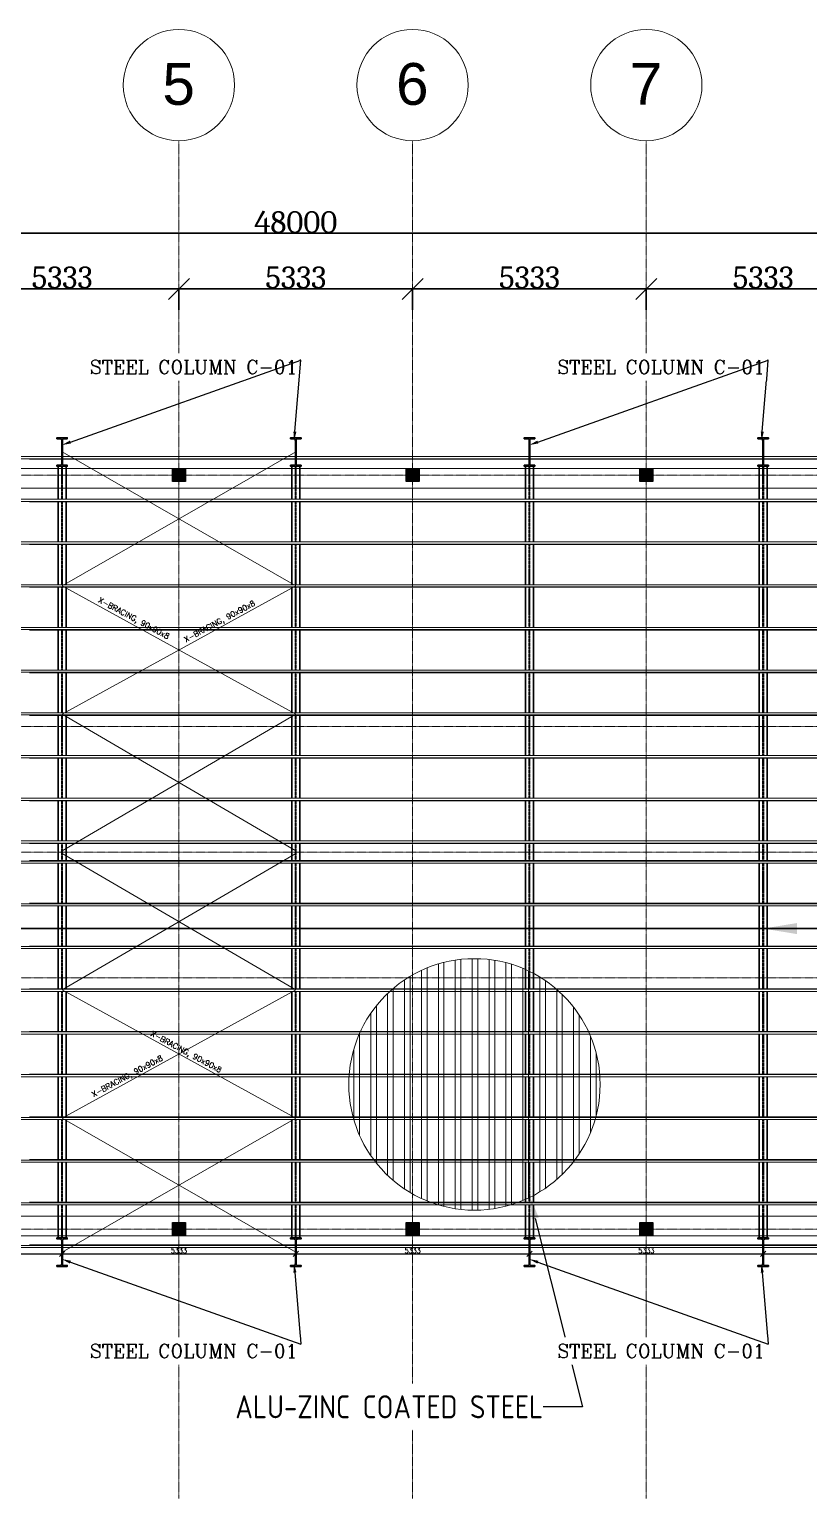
# Model space of a CAD drawing. Header units: millimetres. Extents: x -388065 to 2372687422, y -192755 to 667797.
# Drawn here: x 120981 to 138765, y -59399 to -25892 of the extents above; entities that cross this region are included whole.
import ezdxf
from ezdxf import colors
from ezdxf.entities.mleader import LeaderData, LeaderLine
from ezdxf.math import Vec2, Vec3

# ---------------------------------------------------------------- set-up
doc = ezdxf.new("R2010")
doc.units = ezdxf.units.MM
doc.linetypes.add('DASHED2', pattern=[0.375, 0.25, -0.125])
doc.linetypes.add('Grid Line 1_2_', pattern=[22.225, 12.7, -3.175, 3.175, -3.175])
for name, color, linetype, lineweight in [('A-ANNO-DIMS', 211, 'Continuous', 9), ('A-WALL', 113, 'Continuous', 9), ('BEAMS', 6, 'Continuous', 30), ('S-BEAM', 12, 'Continuous', 9), ('S-COLS', 52, 'Continuous', 9), ('S-GRID', 1, 'Continuous', 9), ('S-GRID-IDEN', 1, 'Continuous', 9), ('SLAB', 6, 'Continuous', 25), ('STR-STEEL_IN_SEC', 6, 'Continuous', 15), ('STR-TEXT', 7, 'Continuous', 9)]:
    doc.layers.add(name, color=color, linetype=linetype, lineweight=lineweight)
doc.layers.add('BEAM', color=3, linetype='DASHED2')
doc.styles.add('Arial', font='arial.ttf', dxfattribs={"height": 635})
doc.styles.add('Cambria_1', font='Cambria.ttf', dxfattribs={"height": 500})
doc.styles.add('DIM', font='ROMANS.SHX', dxfattribs={"width": 0.8})
doc.styles.add('MINA_MM_X-SEC', font='romans.shx', dxfattribs={"height": 125})
doc.styles.add('ROMANC', font='romanc', dxfattribs={"height": 0.3})
doc.dimstyles.new('D100-1-20', dxfattribs={"dimtxt": 50, "dimasz": 15, "dimexe": 10, "dimexo": 10, "dimgap": 15, "dimtad": 1, "dimdec": 0, "dimzin": 13, "dimdsep": 46, "dimtxsty": 'DIM', "dimblk1": 'OBLIQUE', "dimblk2": 'OBLIQUE', "dimsah": 1, "dimcen": 0, "dimdle": 10, "dimclrd": 8, "dimclre": 8, "dimclrt": 6, "dimadec": 0, "dimazin": 0, "dimtfac": 1, "dimtdec": 0, "dimtix": 1, "dimtmove": 2, "dimatfit": 3, "dimldrblk": 'OBLIQUE', "dimfxl": 1, "dimtolj": 1, "dimtzin": 13, "dimarcsym": 0})
doc.dimstyles.new('Linear_-_Cambria_2_5mm', dxfattribs={"dimscale": 304.8, "dimtxt": 500, "dimasz": 1.5625, "dimexe": 1.5625, "dimexo": 1.041667, "dimgap": 0, "dimtad": 1, "dimdec": 0, "dimzin": 0, "dimdsep": 46, "dimtxsty": 'Cambria_1', "dimblk1": 'OBLIQUE', "dimblk2": 'OBLIQUE', "dimsah": 1, "dimcen": 0.09, "dimdle": 1.5625, "dimazin": 0, "dimtfac": 1, "dimtdec": 0, "dimtix": 1, "dimtmove": 0, "dimatfit": 3, "dimfxl": 1, "dimtvp": 1, "dimtolj": 1, "dimtzin": 0, "dimarcsym": 2})

# ---------------------------------------------------------------- blocks, each defined once
blk = doc.blocks.new('L-Angles - CAE50x3-457353-Roof')
at = {"layer": 'S-BEAM'}
for p, q in [((35699, 31382), (-12481, 31382)), ((-12481, 31333), (35699, 31333)), ((8525, 31322), (5532, 31322)), ((11525, 31322), (8532, 31322)), ((14525, 31322), (11532, 31322)), ((17525, 31322), (14532, 31322)), ((20525, 31322), (17532, 31322)), ((23525, 31322), (20532, 31322))]:
    blk.add_line(p, q, dxfattribs=at)
blk = doc.blocks.new('Grid - Grid Head - Circle-14747-Furniture Plan')
at = {"layer": 'S-GRID-IDEN'}
blk.add_circle((0, 0), 6.35, dxfattribs=at)
blk = doc.blocks.new('_OBLIQUE')
at = {"color": 0, "linetype": 'ByBlock'}
blk.add_line((-0.5, -0.5), (0.5, 0.5), dxfattribs=at)
blk = doc.blocks.new('*D466')
at = {"layer": 'A-ANNO-DIMS', "color": 0, "lineweight": -2, "transparency": 16777216}
for p, q in [((114409, 13532), (120695, 13532)), ((114885, 13552), (114885, 13056)), ((120218, 13552), (120218, 13056))]:
    blk.add_line(p, q, dxfattribs=at)
at = {"layer": 'Defpoints', "color": 0, "transparency": 16777216}
for p in [(114885, 13869), (120218, 13869), (120218, 13532)]:
    blk.add_point(p, dxfattribs=at)
at = {"layer": 'A-ANNO-DIMS', "color": 0, "lineweight": -2, "transparency": 16777216, "xscale": 476.2499999999999, "yscale": 476.2499999999999, "zscale": 476.2499999999999, "rotation": 180}
blk.add_blockref('_OBLIQUE', (114885, 13532), dxfattribs=at)
at = {"layer": 'A-ANNO-DIMS', "color": 0, "lineweight": -2, "transparency": 16777216, "xscale": 476.2499999999999, "yscale": 476.2499999999999, "zscale": 476.2499999999999}
blk.add_blockref('_OBLIQUE', (120218, 13532), dxfattribs=at)
at = {"layer": 'A-ANNO-DIMS', "color": 0, "transparency": 16777216, "insert": (117552, 13794), "char_height": 500, "width": 1558.03, "attachment_point": 5, "style": 'Cambria_1'}
blk.add_mtext('\\A1;5333', dxfattribs=at)
blk = doc.blocks.new('*D467')
at = {"layer": 'A-ANNO-DIMS', "color": 0, "lineweight": -2, "transparency": 16777216}
for p, q in [((119742, 13532), (126028, 13532)), ((120218, 13552), (120218, 13056)), ((125552, 13552), (125552, 13056))]:
    blk.add_line(p, q, dxfattribs=at)
at = {"layer": 'Defpoints', "color": 0, "transparency": 16777216}
for p in [(120218, 13869), (125552, 13869), (125552, 13532)]:
    blk.add_point(p, dxfattribs=at)
at = {"layer": 'A-ANNO-DIMS', "color": 0, "lineweight": -2, "transparency": 16777216, "xscale": 476.2499999999999, "yscale": 476.2499999999999, "zscale": 476.2499999999999, "rotation": 180}
blk.add_blockref('_OBLIQUE', (120218, 13532), dxfattribs=at)
at = {"layer": 'A-ANNO-DIMS', "color": 0, "lineweight": -2, "transparency": 16777216, "xscale": 476.2499999999999, "yscale": 476.2499999999999, "zscale": 476.2499999999999}
blk.add_blockref('_OBLIQUE', (125552, 13532), dxfattribs=at)
at = {"layer": 'A-ANNO-DIMS', "color": 0, "transparency": 16777216, "insert": (122885, 13794), "char_height": 500, "width": 1558.03, "attachment_point": 5, "style": 'Cambria_1'}
blk.add_mtext('\\A1;5333', dxfattribs=at)
blk = doc.blocks.new('*D468')
at = {"layer": 'A-ANNO-DIMS', "color": 0, "lineweight": -2, "transparency": 16777216}
for p, q in [((125075, 13532), (131361, 13532)), ((125552, 13552), (125552, 13056)), ((130885, 13552), (130885, 13056))]:
    blk.add_line(p, q, dxfattribs=at)
at = {"layer": 'Defpoints', "color": 0, "transparency": 16777216}
for p in [(125552, 13869), (130885, 13869), (130885, 13532)]:
    blk.add_point(p, dxfattribs=at)
at = {"layer": 'A-ANNO-DIMS', "color": 0, "lineweight": -2, "transparency": 16777216, "xscale": 476.2499999999999, "yscale": 476.2499999999999, "zscale": 476.2499999999999, "rotation": 180}
blk.add_blockref('_OBLIQUE', (125552, 13532), dxfattribs=at)
at = {"layer": 'A-ANNO-DIMS', "color": 0, "lineweight": -2, "transparency": 16777216, "xscale": 476.2499999999999, "yscale": 476.2499999999999, "zscale": 476.2499999999999}
blk.add_blockref('_OBLIQUE', (130885, 13532), dxfattribs=at)
at = {"layer": 'A-ANNO-DIMS', "color": 0, "transparency": 16777216, "insert": (128218, 13794), "char_height": 500, "width": 1558.03, "attachment_point": 5, "style": 'Cambria_1'}
blk.add_mtext('\\A1;5333', dxfattribs=at)
blk = doc.blocks.new('*D469')
at = {"layer": 'A-ANNO-DIMS', "color": 0, "lineweight": -2, "transparency": 16777216}
for p, q in [((130409, 13532), (136694, 13532)), ((130885, 13552), (130885, 13056)), ((136218, 13552), (136218, 13056))]:
    blk.add_line(p, q, dxfattribs=at)
at = {"layer": 'Defpoints', "color": 0, "transparency": 16777216}
for p in [(130885, 13869), (136218, 13869), (136218, 13532)]:
    blk.add_point(p, dxfattribs=at)
at = {"layer": 'A-ANNO-DIMS', "color": 0, "lineweight": -2, "transparency": 16777216, "xscale": 476.2499999999999, "yscale": 476.2499999999999, "zscale": 476.2499999999999, "rotation": 180}
blk.add_blockref('_OBLIQUE', (130885, 13532), dxfattribs=at)
at = {"layer": 'A-ANNO-DIMS', "color": 0, "lineweight": -2, "transparency": 16777216, "xscale": 476.2499999999999, "yscale": 476.2499999999999, "zscale": 476.2499999999999}
blk.add_blockref('_OBLIQUE', (136218, 13532), dxfattribs=at)
at = {"layer": 'A-ANNO-DIMS', "color": 0, "transparency": 16777216, "insert": (133552, 13794), "char_height": 500, "width": 1558.03, "attachment_point": 5, "style": 'Cambria_1'}
blk.add_mtext('\\A1;5333', dxfattribs=at)
blk = doc.blocks.new('*D472')
at = {"layer": 'A-ANNO-DIMS', "color": 0, "lineweight": -2, "transparency": 16777216}
for p, q in [((98409, 14802), (147361, 14802)), ((98885, 14822), (98885, 14326)), ((146885, 14822), (146885, 14326))]:
    blk.add_line(p, q, dxfattribs=at)
at = {"layer": 'Defpoints', "color": 0, "transparency": 16777216}
for p in [(98885, 15139), (146885, 15139), (146885, 14802)]:
    blk.add_point(p, dxfattribs=at)
at = {"layer": 'A-ANNO-DIMS', "color": 0, "lineweight": -2, "transparency": 16777216, "xscale": 476.2499999999999, "yscale": 476.2499999999999, "zscale": 476.2499999999999, "rotation": 180}
blk.add_blockref('_OBLIQUE', (98885, 14802), dxfattribs=at)
at = {"layer": 'A-ANNO-DIMS', "color": 0, "lineweight": -2, "transparency": 16777216, "xscale": 476.2499999999999, "yscale": 476.2499999999999, "zscale": 476.2499999999999}
blk.add_blockref('_OBLIQUE', (146885, 14802), dxfattribs=at)
at = {"layer": 'A-ANNO-DIMS', "color": 0, "transparency": 16777216, "insert": (122885, 15055), "char_height": 500, "width": 2021.5, "attachment_point": 5, "style": 'Cambria_1'}
blk.add_mtext('\\A1;48000', dxfattribs=at)
blk = doc.blocks.new('jjjjhhhhh')
at = {"layer": 'S-COLS'}
for points in [[(120068, 9439), (120368, 9439), (120368, 9139), (120068, 9139)], [(125402, 9439), (125702, 9439), (125702, 9139), (125402, 9139)], [(130735, 9439), (131035, 9439), (131035, 9139), (130735, 9139)], [(120068, -7761), (120368, -7761), (120368, -8061), (120068, -8061)], [(125402, -7761), (125702, -7761), (125702, -8061), (125402, -8061)], [(130735, -7761), (131035, -7761), (131035, -8061), (130735, -8061)]]:
    blk.add_hatch(color=256, dxfattribs=at).paths.add_polyline_path(points)
blk.add_hatch(color=256, dxfattribs=at).paths.add_polyline_path([(130735, 9139), (131035, 9139), (131035, 9439), (130735, 9439), (130735, 9414)], flags=0)
at = {"layer": 'A-WALL'}
for p, q in [((130735, 9139), (130735, 9439)), ((131035, 9439), (131035, 9139)), ((131035, 9139), (130735, 9139))]:
    blk.add_line(p, q, dxfattribs=at)
at = {"layer": 'S-COLS', "lineweight": 15}
for p, q in [((120368, 9439), (120068, 9439)), ((120068, 9439), (120068, 9139)), ((120368, 9139), (120368, 9439)), ((120368, 9139), (120368, 9439)), ((125702, 9439), (125402, 9439)), ((125402, 9439), (125402, 9139)), ((125702, 9139), (125702, 9439)), ((125702, 9139), (125702, 9439)), ((131035, 9439), (130735, 9439)), ((131035, 9139), (131035, 9439)), ((120068, 9139), (120368, 9139)), ((125402, 9139), (125702, 9139)), ((120368, -7761), (120068, -7761)), ((120068, -7761), (120068, -8061)), ((120368, -8061), (120368, -7761)), ((120368, -8061), (120368, -7761)), ((125702, -7761), (125402, -7761)), ((125402, -7761), (125402, -8061)), ((125702, -8061), (125702, -7761)), ((125702, -8061), (125702, -7761)), ((131035, -7761), (130735, -7761)), ((130735, -7761), (130735, -8061)), ((131035, -8061), (131035, -7761)), ((131035, -8061), (131035, -7761)), ((120068, -8061), (120368, -8061)), ((125402, -8061), (125702, -8061)), ((130735, -8061), (131035, -8061))]:
    blk.add_line(p, q, dxfattribs=at)
at = {"layer": 'S-COLS'}
for p, q in [((130735, 9439), (130735, 9414)), ((130735, 9414), (130735, 9139)), ((131035, 9414), (131035, 9439)), ((131035, 9139), (131035, 9414)), ((130735, 9139), (131035, 9139))]:
    blk.add_line(p, q, dxfattribs=at)
at = {"layer": 'SLAB'}
for points in [[(120068, 9439), (120368, 9439), (120368, 9139), (120068, 9139)], [(125402, 9439), (125702, 9439), (125702, 9139), (125402, 9139)], [(130735, 9439), (131035, 9439), (131035, 9139), (130735, 9139)], [(120068, -7761), (120368, -7761), (120368, -8061), (120068, -8061)], [(125402, -7761), (125702, -7761), (125702, -8061), (125402, -8061)], [(130735, -7761), (131035, -7761), (131035, -8061), (130735, -8061)]]:
    blk.add_lwpolyline(points, close=True, dxfattribs=at)
blk = doc.blocks.new('kkkdsds')
at = {"layer": 'STR-STEEL_IN_SEC', "ltscale": 10}
h = blk.add_hatch(dxfattribs=at)
h.set_pattern_fill('ANSI32', color=256, scale=13.5, angle=45)
h.set_pattern_definition([(90, (598678.83, -148587.66), (-128.5875, 0), []), (90, (598721.69, -148544.8), (-128.5875, 0), [])])
edge = h.paths.add_edge_path()
edge.add_arc((686070, -152749), 956, 0, 360)
blk.add_circle((686070, -152749), 956, dxfattribs=at)
blk = doc.blocks.new('IPE 400')
at = {"layer": 'BEAMS'}
for points in [[(108971, -36608), (108971, -35854)], [(109151, -36608), (109151, -35854)], [(108971, -37582), (108971, -36668)], [(109151, -37582), (109151, -36668)], [(108971, -38556), (108971, -37642)], [(109151, -38556), (109151, -37642)], [(108971, -39530), (108971, -38616)], [(109151, -39530), (109151, -38616)], [(108971, -40504), (108971, -39590)], [(109151, -40504), (109151, -39590)], [(108971, -41478), (108971, -40564)], [(109151, -41478), (109151, -40564)], [(108971, -42452), (108971, -41538)], [(109151, -42452), (109151, -41538)], [(108971, -43426), (108971, -42512)], [(109151, -43426), (109151, -42512)], [(108971, -44400), (108971, -43486)], [(109151, -44400), (109151, -43486)], [(108971, -44848), (108971, -44460)], [(109151, -44848), (109151, -44460)], [(108971, -45823), (108971, -44908)], [(109151, -45823), (109151, -44908)], [(108971, -46797), (108971, -45882)], [(109151, -46797), (109151, -45882)], [(108971, -47771), (108971, -46857)], [(109151, -47771), (109151, -46857)], [(108971, -48745), (108971, -47831)], [(109151, -48745), (109151, -47831)], [(108971, -49719), (108971, -48805)], [(109151, -49719), (109151, -48805)], [(108971, -50693), (108971, -49779)], [(109151, -50693), (109151, -49779)], [(108971, -51667), (108971, -50753)], [(109151, -51667), (109151, -50753)], [(108971, -52641), (108971, -51727)], [(109151, -52641), (109151, -51727)], [(108971, -53454), (108971, -52701)], [(109151, -53454), (109151, -52701)]]:
    blk.add_lwpolyline(points, dxfattribs=at)
at = {"layer": 'BEAMS', "linetype": 'DASHED2'}
for points in [[(109056, -36608), (109056, -35854)], [(109065, -36608), (109065, -35854)], [(109056, -37582), (109056, -36668)], [(109065, -37582), (109065, -36668)], [(109056, -38556), (109056, -37642)], [(109065, -38556), (109065, -37642)], [(109056, -39530), (109056, -38616)], [(109065, -39530), (109065, -38616)], [(109056, -40504), (109056, -39590)], [(109065, -40504), (109065, -39590)], [(109056, -41478), (109056, -40564)], [(109065, -41478), (109065, -40564)], [(109056, -42452), (109056, -41538)], [(109065, -42452), (109065, -41538)], [(109056, -43426), (109056, -42512)], [(109065, -43426), (109065, -42512)], [(109056, -44400), (109056, -43486)], [(109065, -44400), (109065, -43486)], [(109056, -44848), (109056, -44460)], [(109065, -44848), (109065, -44460)], [(109056, -45823), (109056, -44908)], [(109065, -45823), (109065, -44908)], [(109056, -46797), (109056, -45882)], [(109065, -46797), (109065, -45882)], [(109056, -47771), (109056, -46857)], [(109065, -47771), (109065, -46857)], [(109056, -48745), (109056, -47831)], [(109065, -48745), (109065, -47831)], [(109056, -49719), (109056, -48805)], [(109065, -49719), (109065, -48805)], [(109056, -50693), (109056, -49779)], [(109065, -50693), (109065, -49779)], [(109056, -51667), (109056, -50753)], [(109065, -51667), (109065, -50753)], [(109056, -52641), (109056, -51727)], [(109065, -52641), (109065, -51727)], [(109056, -53454), (109056, -52701)], [(109065, -53454), (109065, -52701)]]:
    blk.add_lwpolyline(points, dxfattribs=at)
blk = doc.blocks.new('*D265')
at = {"layer": 'BEAMS', "color": 8, "lineweight": -3, "transparency": 16777216}
blk.add_line((116384, -53818), (121737, -53818), dxfattribs=at)
at = {"layer": 'BEAMS', "color": 8, "lineweight": -2, "transparency": 16777216}
for p, q in [((116394, -53764), (116394, -53828)), ((121727, -53764), (121727, -53828))]:
    blk.add_line(p, q, dxfattribs=at)
at = {"layer": 'Defpoints', "color": 0, "transparency": 16777216}
for p in [(116394, -53754), (121727, -53754), (121727, -53818)]:
    blk.add_point(p, dxfattribs=at)
at = {"layer": 'BEAMS', "color": 8, "lineweight": -3, "transparency": 16777216, "xscale": 120, "yscale": 120, "zscale": 120, "rotation": 180}
blk.add_blockref('_OBLIQUE', (116394, -53818), dxfattribs=at)
at = {"layer": 'BEAMS', "color": 8, "lineweight": -3, "transparency": 16777216, "xscale": 120, "yscale": 120, "zscale": 120}
blk.add_blockref('_OBLIQUE', (121727, -53818), dxfattribs=at)
at = {"layer": 'BEAMS', "color": 6, "transparency": 16777216, "insert": (119061, -53743), "char_height": 120, "attachment_point": 5, "style": 'DIM'}
blk.add_mtext('\\A1;5333', dxfattribs=at)
blk = doc.blocks.new('*D266')
at = {"layer": 'BEAMS', "color": 8, "lineweight": -3, "transparency": 16777216}
blk.add_line((121717, -53818), (127071, -53818), dxfattribs=at)
at = {"layer": 'BEAMS', "color": 8, "lineweight": -2, "transparency": 16777216}
for p, q in [((121727, -53764), (121727, -53828)), ((127061, -53764), (127061, -53828))]:
    blk.add_line(p, q, dxfattribs=at)
at = {"layer": 'Defpoints', "color": 0, "transparency": 16777216}
for p in [(121727, -53754), (127061, -53754), (127061, -53818)]:
    blk.add_point(p, dxfattribs=at)
at = {"layer": 'BEAMS', "color": 8, "lineweight": -3, "transparency": 16777216, "xscale": 120, "yscale": 120, "zscale": 120, "rotation": 180}
blk.add_blockref('_OBLIQUE', (121727, -53818), dxfattribs=at)
at = {"layer": 'BEAMS', "color": 8, "lineweight": -3, "transparency": 16777216, "xscale": 120, "yscale": 120, "zscale": 120}
blk.add_blockref('_OBLIQUE', (127061, -53818), dxfattribs=at)
at = {"layer": 'BEAMS', "color": 6, "transparency": 16777216, "insert": (124394, -53743), "char_height": 120, "attachment_point": 5, "style": 'DIM'}
blk.add_mtext('\\A1;5333', dxfattribs=at)
blk = doc.blocks.new('*D267')
at = {"layer": 'BEAMS', "color": 8, "lineweight": -3, "transparency": 16777216}
blk.add_line((127051, -53818), (132404, -53818), dxfattribs=at)
at = {"layer": 'BEAMS', "color": 8, "lineweight": -2, "transparency": 16777216}
for p, q in [((127061, -53764), (127061, -53828)), ((132394, -53764), (132394, -53828))]:
    blk.add_line(p, q, dxfattribs=at)
at = {"layer": 'Defpoints', "color": 0, "transparency": 16777216}
for p in [(127061, -53754), (132394, -53754), (132394, -53818)]:
    blk.add_point(p, dxfattribs=at)
at = {"layer": 'BEAMS', "color": 8, "lineweight": -3, "transparency": 16777216, "xscale": 120, "yscale": 120, "zscale": 120, "rotation": 180}
blk.add_blockref('_OBLIQUE', (127061, -53818), dxfattribs=at)
at = {"layer": 'BEAMS', "color": 8, "lineweight": -3, "transparency": 16777216, "xscale": 120, "yscale": 120, "zscale": 120}
blk.add_blockref('_OBLIQUE', (132394, -53818), dxfattribs=at)
at = {"layer": 'BEAMS', "color": 6, "transparency": 16777216, "insert": (129727, -53743), "char_height": 120, "attachment_point": 5, "style": 'DIM'}
blk.add_mtext('\\A1;5333', dxfattribs=at)
blk = doc.blocks.new('*D268')
at = {"layer": 'BEAMS', "color": 8, "lineweight": -3, "transparency": 16777216}
blk.add_line((132384, -53818), (137737, -53818), dxfattribs=at)
at = {"layer": 'BEAMS', "color": 8, "lineweight": -2, "transparency": 16777216}
for p, q in [((132394, -53764), (132394, -53828)), ((137727, -53764), (137727, -53828))]:
    blk.add_line(p, q, dxfattribs=at)
at = {"layer": 'Defpoints', "color": 0, "transparency": 16777216}
for p in [(132394, -53754), (137727, -53754), (137727, -53818)]:
    blk.add_point(p, dxfattribs=at)
at = {"layer": 'BEAMS', "color": 8, "lineweight": -3, "transparency": 16777216, "xscale": 120, "yscale": 120, "zscale": 120, "rotation": 180}
blk.add_blockref('_OBLIQUE', (132394, -53818), dxfattribs=at)
at = {"layer": 'BEAMS', "color": 8, "lineweight": -3, "transparency": 16777216, "xscale": 120, "yscale": 120, "zscale": 120}
blk.add_blockref('_OBLIQUE', (137727, -53818), dxfattribs=at)
at = {"layer": 'BEAMS', "color": 6, "transparency": 16777216, "insert": (135061, -53743), "char_height": 120, "attachment_point": 5, "style": 'DIM'}
blk.add_mtext('\\A1;5333', dxfattribs=at)
blk = doc.blocks.new('*D269')
at = {"layer": 'BEAMS', "color": 8, "lineweight": -3, "transparency": 16777216}
blk.add_line((137717, -53818), (143071, -53818), dxfattribs=at)
at = {"layer": 'BEAMS', "color": 8, "lineweight": -2, "transparency": 16777216}
for p, q in [((137727, -53764), (137727, -53828)), ((143061, -53764), (143061, -53828))]:
    blk.add_line(p, q, dxfattribs=at)
at = {"layer": 'Defpoints', "color": 0, "transparency": 16777216}
for p in [(137727, -53754), (143061, -53754), (143061, -53818)]:
    blk.add_point(p, dxfattribs=at)
at = {"layer": 'BEAMS', "color": 8, "lineweight": -3, "transparency": 16777216, "xscale": 120, "yscale": 120, "zscale": 120, "rotation": 180}
blk.add_blockref('_OBLIQUE', (137727, -53818), dxfattribs=at)
at = {"layer": 'BEAMS', "color": 8, "lineweight": -3, "transparency": 16777216, "xscale": 120, "yscale": 120, "zscale": 120}
blk.add_blockref('_OBLIQUE', (143061, -53818), dxfattribs=at)
at = {"layer": 'BEAMS', "color": 6, "transparency": 16777216, "insert": (140394, -53743), "char_height": 120, "attachment_point": 5, "style": 'DIM'}
blk.add_mtext('\\A1;5334', dxfattribs=at)
blk = doc.blocks.new('jjhjh')
at = {"layer": 'S-GRID', "color": 3, "linetype": 'Grid Line 1_2_'}
for p, q in [((120218.4, 16912.2), (120218.4, -14055.5)), ((125551.7, 16912.2), (125551.7, -14055.5)), ((130885.1, 16912.2), (130885.1, -14055.5)), ((149594.5, 9289.3), (93146.8, 9289.3)), ((149594.5, 3556), (93146.8, 3556)), ((149594.5, 689.3), (93146.8, 689.3)), ((149594.5, -2177.4), (93146.8, -2177.4)), ((149594.5, -7910.7), (93146.8, -7910.7))]:
    blk.add_line(p, q, dxfattribs=at)
at = {"layer": 'S-GRID-IDEN', "color": 3, "xscale": 199.9999999999999, "yscale": 199.9999999999999, "zscale": 199.9999999999999, "rotation": 180}
for p in [(120218.4, 18182.2), (125551.7, 18182.2), (130885.1, 18182.2)]:
    blk.add_blockref('Grid - Grid Head - Circle-14747-Furniture Plan', p, dxfattribs=at)
at = {"layer": 'S-GRID-IDEN', "color": 3, "char_height": 952.5, "width": 897.89, "attachment_point": 1, "style": 'Arial'}
for s, insert in [('5', (119841.6, 18684)), ('6', (125175, 18684)), ('7', (130508.3, 18684))]:
    blk.add_mtext(s, dxfattribs=dict(at, insert=insert))
at = {"layer": 'A-ANNO-DIMS'}
for base, p1, p2, override, picture, middle in [((146885.1, 14802.3), (98885.1, 15139.1), (146885.1, 15139.1), {"dimpost": '<>', "dimfxl": 48000}, '*D472', (122885.1, 15055.2)), ((120218.4, 13532.3), (114885.1, 13869.1), (120218.4, 13869.1), {"dimpost": '<>', "dimfxl": 5333.333}, '*D466', (117551.7, 13794.2)), ((125551.7, 13532.3), (120218.4, 13869.1), (125551.7, 13869.1), {"dimpost": '<>', "dimfxl": 5333.333}, '*D467', (122885.1, 13794.2)), ((130885.1, 13532.3), (125551.7, 13869.1), (130885.1, 13869.1), {"dimpost": '<>', "dimfxl": 5333.333}, '*D468', (128218.4, 13794.2)), ((136218.1, 13532.3), (130885.1, 13869.1), (136218.1, 13869.1), {"dimpost": '<>', "dimfxl": 5333}, '*D469', (133551.6, 13794.2))]:
    dim = blk.add_linear_dim(base=base, p1=p1, p2=p2, dimstyle='Linear_-_Cambria_2_5mm', override=override, dxfattribs=at)
    dim.commit()
    dim.dimension.update_dxf_attribs({"geometry": picture, "text_midpoint": middle})

msp = doc.modelspace()

# ---------------------------------------------------------------- linework, layer by layer
at = {"layer": 'A-WALL'}
for p, q in [((102910.7603, -35904.4213), (150760.7603, -35904.4213)), ((150760.7603, -36354.4213), (103360.7603, -36354.4213)), ((103360.7603, -52954.4213), (150910.7603, -52954.4213)), ((150760.7603, -53404.4213), (102910.7603, -53404.4213))]:
    msp.add_line(p, q, dxfattribs=at)
at = {"layer": 'BEAMS'}
for points in [[(121686.3088, -35832.4838, 0.4142135624), (121720.4338, -35798.3588), (121720.4338, -35260.4838, 0.4142135624), (121686.3088, -35226.3588), (121608.2547, -35226.3588), (121608.2547, -35204.4213), (121846.588, -35204.4213), (121846.588, -35226.3588), (121768.5338, -35226.3588, 0.4142135624), (121734.4088, -35260.4838), (121734.4088, -35798.3588, 0.4142135624), (121768.5338, -35832.4838), (121846.588, -35832.4838), (121846.588, -35854.4213), (121608.2547, -35854.4213), (121608.2547, -35832.4838)], [(127019.6418, -35832.4838, 0.4142135624), (127053.7668, -35798.3588), (127053.7668, -35260.4838, 0.4142135624), (127019.6418, -35226.3588), (126941.5877, -35226.3588), (126941.5877, -35204.4213), (127179.921, -35204.4213), (127179.921, -35226.3588), (127101.8668, -35226.3588, 0.4142135624), (127067.7418, -35260.4838), (127067.7418, -35798.3588, 0.4142135624), (127101.8668, -35832.4838), (127179.921, -35832.4838), (127179.921, -35854.4213), (126941.5877, -35854.4213), (126941.5877, -35832.4838)], [(132352.9748, -35832.4838, 0.4142135624), (132387.0998, -35798.3588), (132387.0998, -35260.4838, 0.4142135624), (132352.9748, -35226.3588), (132274.9207, -35226.3588), (132274.9207, -35204.4213), (132513.254, -35204.4213), (132513.254, -35226.3588), (132435.1998, -35226.3588, 0.4142135624), (132401.0748, -35260.4838), (132401.0748, -35798.3588, 0.4142135624), (132435.1998, -35832.4838), (132513.254, -35832.4838), (132513.254, -35854.4213), (132274.9207, -35854.4213), (132274.9207, -35832.4838)], [(137685.9748, -35832.4838, 0.4142135624), (137720.0998, -35798.3588), (137720.0998, -35260.4838, 0.4142135624), (137685.9748, -35226.3588), (137607.9207, -35226.3588), (137607.9207, -35204.4213), (137846.254, -35204.4213), (137846.254, -35226.3588), (137768.1998, -35226.3588, 0.4142135624), (137734.0748, -35260.4838), (137734.0748, -35798.3588, 0.4142135624), (137768.1998, -35832.4838), (137846.254, -35832.4838), (137846.254, -35854.4213), (137607.9207, -35854.4213), (137607.9207, -35832.4838)]]:
    msp.add_lwpolyline(points, format="xyb", close=True, dxfattribs=at)

# ---------------------------------------------------------------- block references
at = {"layer": 'BEAM', "color": 2, "lineweight": -2, "xscale": 3, "yscale": 3, "zscale": 3}
msp.add_blockref('kkkdsds', (-1927071.6319, 408293.8728), dxfattribs=at)
at = {"layer": 'BEAMS'}
for name, p in [('jjhjh', (4175.7015, -45343.7216)), ('jjjjhhhhh', (4175.6985, -45343.7216))]:
    msp.add_blockref(name, p, dxfattribs=at)
at = {"layer": 'S-BEAM'}
for p in [(115452.0813, -67015.7212), (115452.0813, -67989.8064), (115452.0813, -68963.8916), (115452.0813, -69937.9768), (115452.0813, -70912.062), (115452.0813, -71886.1473), (115452.0813, -72860.2325), (115452.0813, -73834.3177), (115452.0813, -74808.4029), (115452.0813, -75782.4881)]:
    msp.add_blockref('L-Angles - CAE50x3-457353-Roof', p, dxfattribs=at)
at = {"layer": 'S-BEAM', "xscale": -1, "rotation": 180}
for p in [(115452.0813, -13526.3544), (115452.0813, -14500.4396)]:
    msp.add_blockref('L-Angles - CAE50x3-457353-Roof', p, dxfattribs=at)

# ---------------------------------------------------------------- texts
at = {"layer": 'STR-TEXT', "color": 7, "ltscale": 10, "char_height": 125, "width": 2065.322442, "attachment_point": 5, "style": 'MINA_MM_X-SEC'}
for insert, rotation in [((123358.288, -39336.1475), 331.79652623), ((125328.5371, -39406.5813), 28.20347377)]:
    msp.add_mtext('\\A1;X-BRACING, 90x90x8', dxfattribs=dict(at, insert=insert, rotation=rotation))

# ---------------------------------------------------------------- next in the draw order: leaders
at = {"color": 3, "lineweight": 25}
ml = msp.add_multileader_mtext('Standard', dxfattribs=at)
ml.set_content('STEEL COLUMN C-01', color=3, style='ROMANC')
ml.set_leader_properties()
ml.build(insert=Vec2(0, 0))
ml.multileader.update_dxf_attribs({"has_text_frame": 1, "text_right_attachment_type": 0, "dogleg_length": 22.4749, "arrow_head_size": 210, "scale": 7})
ctx = ml.context
ctx.base_point, ctx.scale, ctx.char_height, ctx.arrow_head_size, ctx.landing_gap_size, ctx.plane_origin = Vec3(121793.9432, -33590.8638), 7, 315, 210, 56, Vec3(121019.3443, -34810.6458)
ctx.right_attachment, ctx.text_align_type = 0, 2
notes = []
notes.append((ctx, [(1, (1, 1, 0), (127178.4181, -33433.3638), (-1, 0), 22.4749, [(1, [(121720.9713, -35372.1158)], 0, []), (0, [(127022.8043, -35274.6713)], 0, [])])]))
ctx.mtext.insert, ctx.mtext.alignment, ctx.mtext.flow_direction = Vec3(127099.9432, -33433.3638), 3, 5
ctx.mtext.has_bg_fill, ctx.mtext.bg_color, ctx.mtext.bg_scale_factor, ctx.mtext.bg_transparency, ctx.mtext.use_window_bg_color = 1, -1027028792, 1.5, 0, 1
ml = msp.add_multileader_mtext('Standard', dxfattribs=at)
ml.set_content('STEEL COLUMN C-01', color=3, style='ROMANC')
ml.set_leader_properties()
ml.build(insert=Vec2(0, 0))
ml.multileader.update_dxf_attribs({"has_text_frame": 1, "text_right_attachment_type": 0, "dogleg_length": 22.4749, "arrow_head_size": 210, "scale": 7})
ctx = ml.context
ctx.base_point, ctx.scale, ctx.char_height, ctx.arrow_head_size, ctx.landing_gap_size, ctx.plane_origin = Vec3(132460.6092, -33590.8638), 7, 315, 210, 56, Vec3(131686.0103, -34810.6458)
ctx.right_attachment, ctx.text_align_type = 0, 2
notes.append((ctx, [(1, (1, 1, 0), (137845.0841, -33433.3638), (-1, 0), 22.4749, [(1, [(132387.6373, -35372.1158)], 0, []), (0, [(137689.4703, -35274.6713)], 0, [])])]))
ctx.mtext.insert, ctx.mtext.alignment, ctx.mtext.flow_direction = Vec3(137766.6092, -33433.3638), 3, 5
ctx.mtext.has_bg_fill, ctx.mtext.bg_color, ctx.mtext.bg_scale_factor, ctx.mtext.bg_transparency, ctx.mtext.use_window_bg_color = 1, -1027028792, 1.5, 0, 1
at = {"layer": 'BEAMS', "color": 4, "lineweight": -2, "ltscale": 2000}
ml = msp.add_multileader_mtext('Standard', dxfattribs=at)
ml.set_content('IPE400 RAFTER {\\Fromanc|c0;\\C3;@5333mm}', color=4)
ml.set_leader_properties()
ml.build(insert=Vec2(0, 0))
ml.multileader.update_dxf_attribs({"has_text_frame": 1, "dogleg_length": 0.36, "arrow_head_size": 770, "scale": 2200})
ctx = ml.context
ctx.base_point, ctx.scale, ctx.char_height, ctx.arrow_head_size, ctx.landing_gap_size, ctx.plane_origin, ctx.plane_x_axis, ctx.plane_y_axis = Vec3(152783.9367, -60343.6102), 2200, 594, 770, 198, Vec3(161962.8789, -46418.1854), Vec3(0, 1), Vec3(-1, 0)
ctx.text_align_type = 2
notes.append((ctx, [(1, (1, 1, 0), (152783.9367, -46398.753), (0, -1), 792, [(16, [(137731.7202, -46398.753), (143056.4533, -46398.753), (148389.7863, -46398.753), (132398.3872, -46398.753), (127060.7543, -46398.753), (121731.7212, -46398.753), (111065.0552, -46398.753), (111065.0552, -46398.753), (116398.7212, -46398.753), (105723.1223, -46398.753)], 0, [])])]))
ctx.mtext.insert, ctx.mtext.text_direction, ctx.mtext.rotation, ctx.mtext.alignment, ctx.mtext.flow_direction = Vec3(152486.9367, -47388.753), Vec3(0, 1), 1.5707963268, 3, 5
ctx.mtext.has_bg_fill, ctx.mtext.bg_color, ctx.mtext.bg_scale_factor, ctx.mtext.bg_transparency, ctx.mtext.use_window_bg_color = 1, -1027028792, 1.5, 0, 1
for ctx, leaders in notes:
    for number, flags, end, landing, length, lines in leaders:
        leader = LeaderData()
        leader.index, (leader.has_last_leader_line, leader.has_dogleg_vector, leader.attachment_direction) = number, flags
        leader.last_leader_point, leader.dogleg_vector, leader.dogleg_length = Vec3(end), Vec3(landing), length
        for number, points, colour, breaks in lines:
            line = LeaderLine()
            line.index, line.vertices, line.color, line.breaks = number, Vec3.list(points), colors.encode_raw_color(colour), breaks
            leader.lines.append(line)
        ctx.leaders.append(leader)

# ---------------------------------------------------------------- next in the draw order: linework, layer by layer
at = {"layer": 'STR-STEEL_IN_SEC'}
for points in [[(121728.0123, -44625.2728), (127060.5289, -41509.7879), (121726.2933, -38583.0126), (127060.7573, -35529.4213)], [(127060.1663, -44625.2728), (121727.6498, -41509.7879), (127061.8854, -38583.0126), (121727.4213, -35529.4213)]]:
    msp.add_lwpolyline(points, dxfattribs=at)

# ---------------------------------------------------------------- next in the draw order: block references
at = {"layer": 'BEAMS'}
for p in [(12666.667, 0), (18000, 0), (28666.333, 0)]:
    msp.add_blockref('IPE 400', p, dxfattribs=at)
at = {"layer": 'S-BEAM', "xscale": -1, "rotation": 180}
for p in [(115452.0813, -15474.5248), (115452.0813, -16448.6101), (115452.0813, -17422.6953), (115452.0813, -18396.7805), (115452.0813, -19370.8657), (115452.0813, -20344.9509), (115452.0813, -21319.0362), (115452.0813, -22293.1214)]:
    msp.add_blockref('L-Angles - CAE50x3-457353-Roof', p, dxfattribs=at)

# ---------------------------------------------------------------- next in the draw order: texts
at = {"layer": 'STR-TEXT', "color": 7, "ltscale": 10, "char_height": 125, "width": 2065.322442, "attachment_point": 5, "style": 'MINA_MM_X-SEC'}
for insert, rotation in [((124550.6982, -49224.1876), 331.79652623), ((123221.6602, -49778.8398), 28.20347377)]:
    msp.add_mtext('\\A1;X-BRACING, 90x90x8', dxfattribs=dict(at, insert=insert, rotation=rotation))

# ---------------------------------------------------------------- next in the draw order: dimensions: what is measured, and where the dimension line sits
at = {"layer": 'BEAMS'}
for base, p1, p2, picture, middle in [((121727.4213, -53818.0836), (116394.0883, -53754.4213), (121727.4213, -53754.4213), '*D265', (119060.7548, -53743.0836)), ((143060.7533, -53818.0836), (137727.0873, -53754.4213), (143060.7533, -53754.4213), '*D269', (140393.9203, -53743.0836))]:
    dim = msp.add_linear_dim(base=base, p1=p1, p2=p2, dimstyle='D100-1-20', override={"dimtxt": 120, "dimasz": 120, "dimlwd": 65533}, dxfattribs=at)
    dim.commit()
    dim.dimension.update_dxf_attribs({"geometry": picture, "text_midpoint": middle})

# ---------------------------------------------------------------- next in the draw order: leaders
at = {"layer": 'BEAMS', "color": 7, "lineweight": -2, "ltscale": 2000}
ml = msp.add_multileader_mtext('Standard', dxfattribs=at)
ml.set_content('\\A1;{\\Fdim|c0;\\C7;ALU-ZINC COATED STEEL}', color=1)
ml.set_leader_properties()
ml.build(insert=Vec2(0, 0))
ml.multileader.update_dxf_attribs({"dogleg_length": 0.36, "arrow_head_size": 500, "scale": 2500})
ctx = ml.context
ctx.base_point, ctx.scale, ctx.char_height, ctx.arrow_head_size, ctx.landing_gap_size, ctx.plane_origin = Vec3(122730.527, -57304.9525), 2500, 525, 500, 0, Vec3(123938.7187, -49059.0656)
ctx.text_align_type = 2
notes = []
notes.append((ctx, [(1, (1, 1, 0), (133605.527, -57304.9525), (-1, 0), 900, [(0, [(132405.519, -52524.0977)], 0, [])])]))
ctx.mtext.insert, ctx.mtext.alignment, ctx.mtext.line_spacing_factor, ctx.mtext.flow_direction = Vec3(132705.527, -57042.4525), 3, 0.392157, 5
ctx.mtext.has_bg_fill, ctx.mtext.bg_color, ctx.mtext.bg_scale_factor, ctx.mtext.bg_transparency, ctx.mtext.use_window_bg_color = 1, -1027028792, 1.5, 0, 1
for ctx, leaders in notes:
    for number, flags, end, landing, length, lines in leaders:
        leader = LeaderData()
        leader.index, (leader.has_last_leader_line, leader.has_dogleg_vector, leader.attachment_direction) = number, flags
        leader.last_leader_point, leader.dogleg_vector, leader.dogleg_length = Vec3(end), Vec3(landing), length
        for number, points, colour, breaks in lines:
            line = LeaderLine()
            line.index, line.vertices, line.color, line.breaks = number, Vec3.list(points), colors.encode_raw_color(colour), breaks
            leader.lines.append(line)
        ctx.leaders.append(leader)

# ---------------------------------------------------------------- next in the draw order: block references
at = {"layer": 'BEAMS'}
msp.add_blockref('IPE 400', (23333.333, 0), dxfattribs=at)

# ---------------------------------------------------------------- next in the draw order: dimensions: what is measured, and where the dimension line sits
for base, p1, p2, picture, middle in [((127060.7543, -53818.0836), (121727.4213, -53754.4213), (127060.7543, -53754.4213), '*D266', (124394.0878, -53743.0836)), ((132394.0873, -53818.0836), (127060.7543, -53754.4213), (132394.0873, -53754.4213), '*D267', (129727.4208, -53743.0836)), ((137727.0873, -53818.0836), (132394.0873, -53754.4213), (137727.0873, -53754.4213), '*D268', (135060.5873, -53743.0836))]:
    dim = msp.add_linear_dim(base=base, p1=p1, p2=p2, dimstyle='D100-1-20', override={"dimtxt": 120, "dimasz": 120, "dimlwd": 65533}, dxfattribs=at)
    dim.commit()
    dim.dimension.update_dxf_attribs({"geometry": picture, "text_midpoint": middle})

# ---------------------------------------------------------------- next in the draw order: leaders
at = {"color": 3, "lineweight": 25}
ml = msp.add_multileader_mtext('Standard', dxfattribs=at)
ml.set_content('STEEL COLUMN C-01', color=3, style='ROMANC')
ml.set_leader_properties()
ml.build(insert=Vec2(0, 0))
ml.multileader.update_dxf_attribs({"has_text_frame": 1, "text_right_attachment_type": 0, "dogleg_length": 22.4749, "arrow_head_size": 210, "scale": 7})
ctx = ml.context
ctx.base_point, ctx.scale, ctx.char_height, ctx.arrow_head_size, ctx.landing_gap_size, ctx.plane_origin = Vec3(121793.9432, -56032.9787), 7, 315, 210, 56, Vec3(121019.3443, -54498.1967)
ctx.right_attachment, ctx.text_align_type = 0, 2
notes = []
notes.append((ctx, [(1, (1, 1, 0), (127178.4181, -55875.4787), (-1, 0), 22.4749, [(1, [(121720.9713, -53936.7268)], 0, []), (0, [(127022.8043, -54034.1713)], 0, [])])]))
ctx.mtext.insert, ctx.mtext.alignment, ctx.mtext.flow_direction = Vec3(127099.9432, -55875.4787), 3, 5
ctx.mtext.has_bg_fill, ctx.mtext.bg_color, ctx.mtext.bg_scale_factor, ctx.mtext.bg_transparency, ctx.mtext.use_window_bg_color = 1, -1027028792, 1.5, 0, 1
ml = msp.add_multileader_mtext('Standard', dxfattribs=at)
ml.set_content('STEEL COLUMN C-01', color=3, style='ROMANC')
ml.set_leader_properties()
ml.build(insert=Vec2(0, 0))
ml.multileader.update_dxf_attribs({"has_text_frame": 1, "text_right_attachment_type": 0, "dogleg_length": 22.4749, "arrow_head_size": 210, "scale": 7})
ctx = ml.context
ctx.base_point, ctx.scale, ctx.char_height, ctx.arrow_head_size, ctx.landing_gap_size, ctx.plane_origin = Vec3(132460.6092, -56032.9787), 7, 315, 210, 56, Vec3(131686.0103, -54498.1967)
ctx.right_attachment, ctx.text_align_type = 0, 2
notes.append((ctx, [(1, (1, 1, 0), (137845.0841, -55875.4787), (-1, 0), 22.4749, [(1, [(132387.6373, -53936.7268)], 0, []), (0, [(137689.4703, -54034.1713)], 0, [])])]))
ctx.mtext.insert, ctx.mtext.alignment, ctx.mtext.flow_direction = Vec3(137766.6092, -55875.4787), 3, 5
ctx.mtext.has_bg_fill, ctx.mtext.bg_color, ctx.mtext.bg_scale_factor, ctx.mtext.bg_transparency, ctx.mtext.use_window_bg_color = 1, -1027028792, 1.5, 0, 1
for ctx, leaders in notes:
    for number, flags, end, landing, length, lines in leaders:
        leader = LeaderData()
        leader.index, (leader.has_last_leader_line, leader.has_dogleg_vector, leader.attachment_direction) = number, flags
        leader.last_leader_point, leader.dogleg_vector, leader.dogleg_length = Vec3(end), Vec3(landing), length
        for number, points, colour, breaks in lines:
            line = LeaderLine()
            line.index, line.vertices, line.color, line.breaks = number, Vec3.list(points), colors.encode_raw_color(colour), breaks
            leader.lines.append(line)
        ctx.leaders.append(leader)

# ---------------------------------------------------------------- next in the draw order: linework, layer by layer
at = {"layer": 'BEAMS'}
for points in [[(121686.3088, -53476.3588, -0.4142135624), (121720.4338, -53510.4838), (121720.4338, -54048.3588, -0.4142135624), (121686.3088, -54082.4838), (121608.2547, -54082.4838), (121608.2547, -54104.4213), (121846.588, -54104.4213), (121846.588, -54082.4838), (121768.5338, -54082.4838, -0.4142135624), (121734.4088, -54048.3588), (121734.4088, -53510.4838, -0.4142135624), (121768.5338, -53476.3588), (121846.588, -53476.3588), (121846.588, -53454.4213), (121608.2547, -53454.4213), (121608.2547, -53476.3588)], [(127019.6418, -53476.3588, -0.4142135624), (127053.7668, -53510.4838), (127053.7668, -54048.3588, -0.4142135624), (127019.6418, -54082.4838), (126941.5877, -54082.4838), (126941.5877, -54104.4213), (127179.921, -54104.4213), (127179.921, -54082.4838), (127101.8668, -54082.4838, -0.4142135624), (127067.7418, -54048.3588), (127067.7418, -53510.4838, -0.4142135624), (127101.8668, -53476.3588), (127179.921, -53476.3588), (127179.921, -53454.4213), (126941.5877, -53454.4213), (126941.5877, -53476.3588)], [(132352.9748, -53476.3588, -0.4142135624), (132387.0998, -53510.4838), (132387.0998, -54048.3588, -0.4142135624), (132352.9748, -54082.4838), (132274.9207, -54082.4838), (132274.9207, -54104.4213), (132513.254, -54104.4213), (132513.254, -54082.4838), (132435.1998, -54082.4838, -0.4142135624), (132401.0748, -54048.3588), (132401.0748, -53510.4838, -0.4142135624), (132435.1998, -53476.3588), (132513.254, -53476.3588), (132513.254, -53454.4213), (132274.9207, -53454.4213), (132274.9207, -53476.3588)], [(137685.9748, -53476.3588, -0.4142135624), (137720.0998, -53510.4838), (137720.0998, -54048.3588, -0.4142135624), (137685.9748, -54082.4838), (137607.9207, -54082.4838), (137607.9207, -54104.4213), (137846.254, -54104.4213), (137846.254, -54082.4838), (137768.1998, -54082.4838, -0.4142135624), (137734.0748, -54048.3588), (137734.0748, -53510.4838, -0.4142135624), (137768.1998, -53476.3588), (137846.254, -53476.3588), (137846.254, -53454.4213), (137607.9207, -53454.4213), (137607.9207, -53476.3588)]]:
    msp.add_lwpolyline(points, format="xyb", close=True, dxfattribs=at)
at = {"layer": 'STR-STEEL_IN_SEC'}
for points in [[(121728.0123, -44683.5698), (127060.5289, -47799.0547), (121726.2933, -50725.83), (127060.7573, -53779.4213)], [(127060.1663, -44683.5698), (121727.6498, -47799.0547), (127061.8854, -50725.83), (121727.4213, -53779.4213)]]:
    msp.add_lwpolyline(points, dxfattribs=at)

doc.saveas('drawing.dxf')
